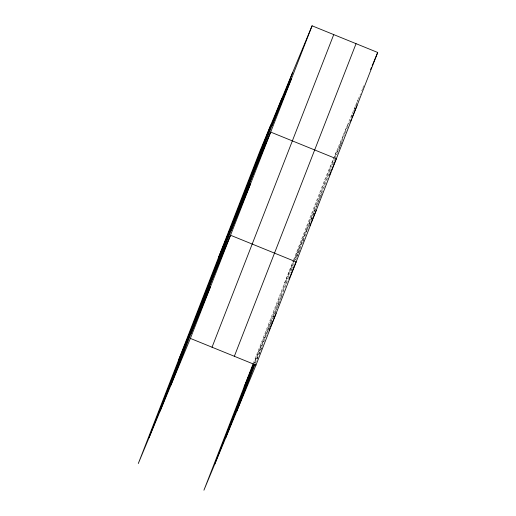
<?xml version="1.0" encoding="UTF-8"?>
<svg xmlns="http://www.w3.org/2000/svg" width="516" height="516" viewBox="0 0 516 516"><rect width="100%" height="100%" fill="white"/><g stroke="black" fill="none" stroke-linecap="round" stroke-linejoin="round"><path stroke-width="0.39" stroke-dasharray="2.58 1.94" d="M253.395 363.116L293.275 260.67M293.572 259.922L325.622 177.588L357.981 99.852M336.4 151.691L253.988 363.387L276.75 308.562L274.422 314.547M254.91 362.871L294.197 261.947M294.488 261.199L334.104 159.444M335.271 156.445L347.507 125.007M255.504 363.135L265.108 338.464M265.398 337.716L268.307 330.24M268.597 329.498L270.345 325.009M270.636 324.261L272.093 320.526M273.254 317.534L274.131 315.289M277.911 305.575L277.04 307.813L278.601 304.124M278.201 304.827L288.392 278.659M291.301 271.184L292.172 268.946M292.462 268.197L294.21 263.708M295.668 259.974L297.996 253.995M298.287 253.246L307.014 230.82M307.304 230.071L309.052 225.589M309.342 224.841L310.219 222.596M311.38 219.603L316.618 206.148L284.245 283.877M330.898 169.474L316.908 205.4L320.61 196.519M332.646 164.985L334.684 159.741M334.974 158.993L337.309 153.007M339.928 146.267L337.599 152.259L340.683 144.854M340.218 145.518L349.545 121.57M351.003 117.829L352.75 113.333M353.918 110.34L357.994 99.865M358.285 99.111L360.445 93.931M361.677 90.971L362.6 88.752M362.909 88.01L363.832 85.785M340.986 144.112L342.527 140.41M320.913 195.777L321.842 193.558M296.829 256.981L298.68 252.543M298.99 251.802L299.912 249.583M302.995 242.178L303.918 239.953M278.904 303.382L279.833 301.163M281.065 298.196L281.988 295.978M256.974 359.407L257.903 357.182M259.135 354.221L260.677 350.519M260.986 349.777L261.909 347.558"/><path stroke-width="0.77" d="M149.079 437.632L270.777 125.02M160.186 410.949L281.884 98.337M170.964 385.052L292.662 72.44M312.077 25.8L260 150.917L138.294 463.529L190.378 338.412L312.077 25.8L377.706 52.471L256 365.083L203.923 490.2L253.104 363.864M212.037 347.216L333.736 34.604M234.348 356.285L356.046 43.673M214.701 464.303L253.698 364.135M225.808 437.62L254.33 364.361M236.586 411.723L255.214 363.883M271.971 125.588L291.385 78.942M218.616 257.207L270.7 132.09L336.322 158.76L331.395 170.609M231.207 230.31L250.621 183.67M178.459 360.368L230.536 235.251L296.165 261.922L289.076 278.95M191.043 333.471L210.457 286.832M370.617 69.499L371.539 67.28M372.152 65.796L377.706 52.471M350.545 121.163L351.467 118.944M352.08 117.461L357.014 105.619M329.543 175.047L330.775 172.086M309.774 225.892L310.697 223.667M311.316 222.19L316.244 210.341M244.081 387.039L253.633 364.103M268.997 330.53L269.92 328.311M270.539 326.828L276.086 313.502M190.378 338.412L256 365.083"/></g></svg>
